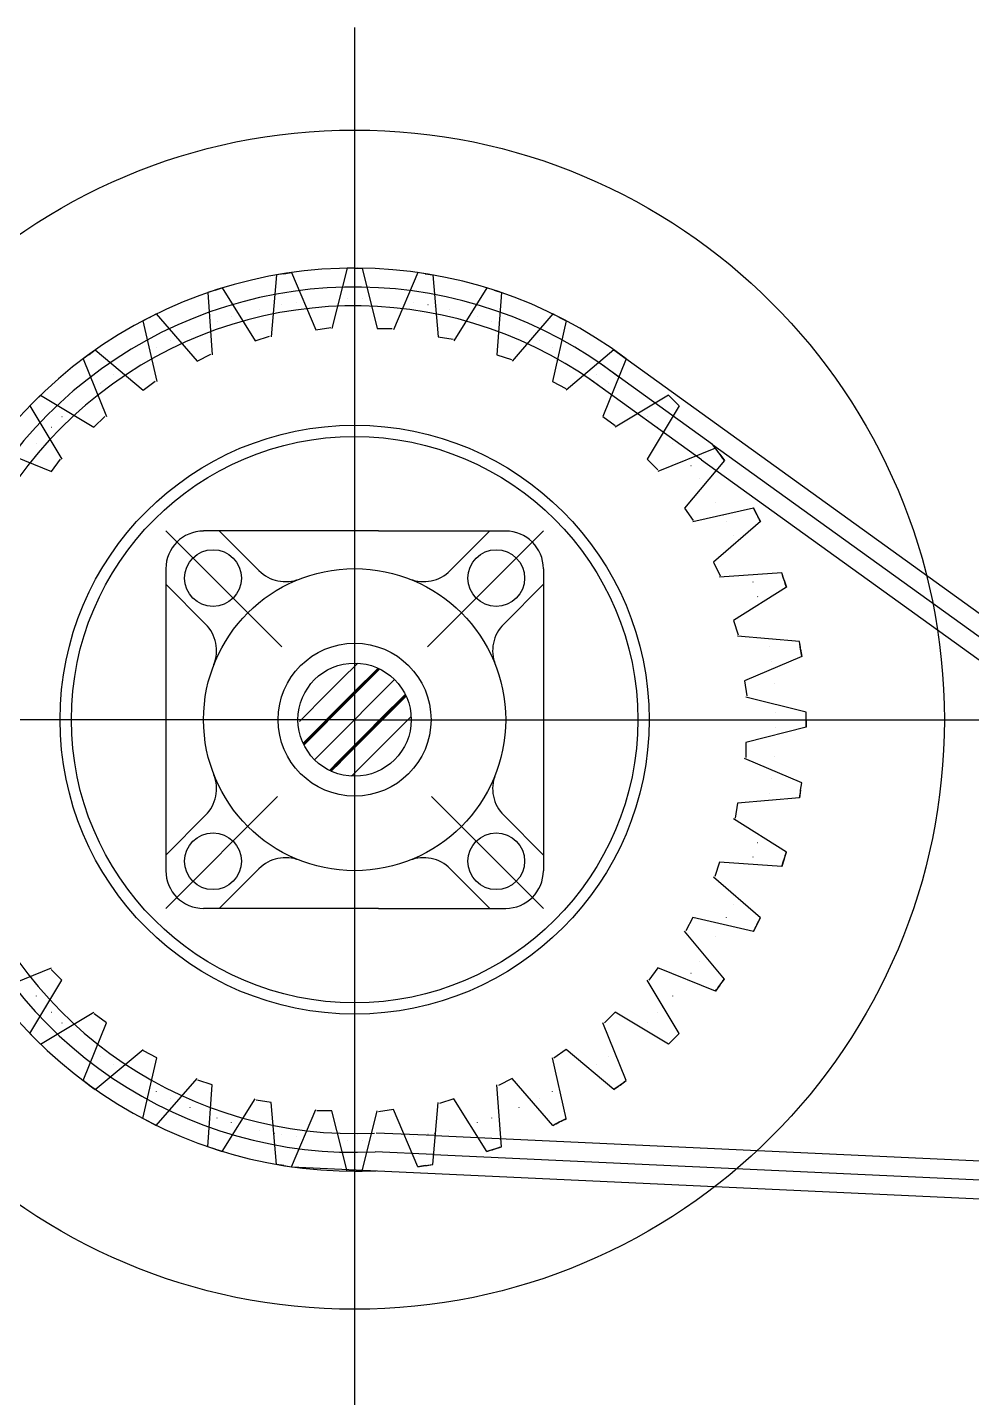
# Model space of a CAD drawing. Extents: x -25535497 to -25216507, y 8041684 to 8103002.
# Drawn here: x -25233432 to -25232583, y 8080082 to 8081314 of the extents above; entities that cross this region are included whole.
import ezdxf

# ---------------------------------------------------------------- set-up
doc = ezdxf.new("R2010")
doc.units = 0
doc.header["$MEASUREMENT"] = 0
doc.layers.add('R', color=1, linetype='Continuous')

msp = doc.modelspace()

# ---------------------------------------------------------------- linework, layer by layer
at = {"layer": 'R', "color": 1}
for p, q in [((-25233137.6, 8081314.2), (-25233137.6, 8080026.8)), ((-25233144.4, 8081097.6), (-25233158, 8081043.3)), ((-25233137.6, 8081097.6), (-25233144.4, 8081097.6)), ((-25233137.6, 8081097.6), (-25233130.8, 8081097.6)), ((-25233130.8, 8081097.6), (-25233117.2, 8081043.3)), ((-25233207.8, 8081091.6), (-25233212.7, 8081035.8)), ((-25233201.1, 8081092.6), (-25233207.8, 8081091.6)), ((-25233201.1, 8081092.6), (-25233194.4, 8081093.7)), ((-25233194.4, 8081093.7), (-25233172.5, 8081042.2)), ((-25233080.8, 8081093.7), (-25233102.7, 8081042.2)), ((-25233074.1, 8081092.6), (-25233080.8, 8081093.7)), ((-25233074.1, 8081092.6), (-25233067.4, 8081091.6)), ((-25233067.4, 8081091.6), (-25233062.5, 8081035.8)), ((-25233263.1, 8081077.8), (-25233269.5, 8081075.7)), ((-25233269.5, 8081075.7), (-25233265.6, 8081019.8)), ((-25233263.1, 8081077.8), (-25233256.6, 8081079.9)), ((-25233256.6, 8081079.9), (-25233226.9, 8081032.4)), ((-25233018.6, 8081079.9), (-25233048.3, 8081032.4)), ((-25233012.2, 8081077.8), (-25233018.6, 8081079.9)), ((-25233012.2, 8081077.8), (-25233005.7, 8081075.7)), ((-25233005.7, 8081075.7), (-25233009.6, 8081019.8)), ((-25233223, 8081060.8), (-25233223, 8081060.7)), ((-25233209.7, 8081063.6), (-25233209.7, 8081063.5)), ((-25233203.6, 8081064.7), (-25233203.6, 8081064.7)), ((-25233190.2, 8081066.9), (-25233190.1, 8081066.8)), ((-25233144.4, 8081070.5), (-25233144.4, 8081070.4)), ((-25233130.8, 8081070.5), (-25233130.8, 8081070.4)), ((-25233085.1, 8081066.9), (-25233085.1, 8081066.8)), ((-25233071.6, 8081064.7), (-25233071.7, 8081064.7)), ((-25233065.5, 8081063.6), (-25233065.5, 8081063.5)), ((-25233052.2, 8081060.8), (-25233052.2, 8081060.7)), ((-25233321.9, 8081053.4), (-25233328, 8081050.3)), ((-25233328, 8081050.3), (-25233315.4, 8080995.7)), ((-25233321.9, 8081053.4), (-25233315.9, 8081056.5)), ((-25233315.9, 8081056.5), (-25233279.1, 8081014.2)), ((-25233261.1, 8081049.8), (-25233261.1, 8081049.8)), ((-25233248.2, 8081054), (-25233248.2, 8081054)), ((-25233027, 8081054), (-25233027, 8081054)), ((-25233014.1, 8081049.8), (-25233014.1, 8081049.8)), ((-25232959.4, 8081056.5), (-25232996.1, 8081014.2)), ((-25232947.3, 8081050.3), (-25232959.8, 8080995.7)), ((-25232953.3, 8081053.4), (-25232959.4, 8081056.5)), ((-25232953.3, 8081053.4), (-25232947.3, 8081050.3)), ((-25233297.9, 8081035), (-25233297.9, 8081034.9)), ((-25233285.5, 8081040.5), (-25233285.5, 8081040.4)), ((-25233226.9, 8081032.4), (-25233214, 8081036.6)), ((-25233172.5, 8081042.2), (-25233159.1, 8081044.3)), ((-25233117.2, 8081043.3), (-25233103.7, 8081043.3)), ((-25233062.5, 8081035.8), (-25233049.1, 8081033.7)), ((-25232989.7, 8081040.5), (-25232989.8, 8081040.4)), ((-25232977.3, 8081035), (-25232977.4, 8081034.9)), ((-25233376.2, 8081020.1), (-25233370.7, 8081024.1)), ((-25233376.2, 8081020.1), (-25233370.7, 8081024.1)), ((-25233370.7, 8081024.1), (-25233327.8, 8080988.1)), ((-25233315.6, 8081026.1), (-25233315.6, 8081026)), ((-25233303.5, 8081032.3), (-25233303.5, 8081032.2)), ((-25232971.7, 8081032.3), (-25232971.7, 8081032.2)), ((-25232959.6, 8081026.1), (-25232959.6, 8081026)), ((-25232904.5, 8081024.1), (-25232947.4, 8080988.1)), ((-25232904.5, 8081024.1), (-25232083.4, 8080432)), ((-25232899, 8081020.1), (-25232904.5, 8081024.1)), ((-25232899, 8081020.1), (-25232904.5, 8081024.1)), ((-25233376.2, 8081020.1), (-25233381.7, 8081016.1)), ((-25233381.7, 8081016.1), (-25233360.8, 8080964.2)), ((-25233279.1, 8081014.2), (-25233267, 8081020.4)), ((-25233009.6, 8081019.8), (-25232996.7, 8081015.6)), ((-25232815.8, 8080939.2), (-25232918, 8081012.8)), ((-25232893.5, 8081016.1), (-25232914.4, 8080964.2)), ((-25232893.5, 8081016.1), (-25232914.4, 8080964.2)), ((-25232899, 8081020.1), (-25232893.5, 8081016.1)), ((-25232899, 8081020.1), (-25232893.5, 8081016.1)), ((-25233354.8, 8081002.1), (-25233354.7, 8081002.1)), ((-25233354.8, 8081002.1), (-25233354.7, 8081002.1)), ((-25232825.7, 8080925.4), (-25232927.9, 8080999)), ((-25232920.4, 8081002.1), (-25232920.5, 8081002.1)), ((-25232920.4, 8081002.1), (-25232920.5, 8081002.1)), ((-25233365.8, 8080994.1), (-25233365.7, 8080994.1)), ((-25233365.8, 8080994.1), (-25233365.7, 8080994.1)), ((-25233327.8, 8080988.1), (-25233316.8, 8080996.1)), ((-25232959.8, 8080995.7), (-25232947.7, 8080989.6)), ((-25232909.5, 8080994.1), (-25232909.5, 8080994.1)), ((-25232909.5, 8080994.1), (-25232909.5, 8080994.1)), ((-25233424.7, 8080978.7), (-25233429.5, 8080973.9)), ((-25233429.5, 8080973.9), (-25233400.7, 8080925.9)), ((-25233424.7, 8080978.7), (-25233419.9, 8080983.5)), ((-25233419.9, 8080983.5), (-25233371.9, 8080954.7)), ((-25232855.3, 8080983.5), (-25232903.4, 8080954.7)), ((-25232845.7, 8080973.9), (-25232874.6, 8080925.9)), ((-25232850.5, 8080978.7), (-25232855.3, 8080983.5)), ((-25232850.5, 8080978.7), (-25232845.7, 8080973.9)), ((-25233400.7, 8080964.3), (-25233400.6, 8080964.3)), ((-25233371.9, 8080954.7), (-25233362.3, 8080964.3)), ((-25232914.4, 8080964.2), (-25232903.4, 8080956.2)), ((-25232914.4, 8080964.2), (-25232903.4, 8080956.2)), ((-25232874.6, 8080964.3), (-25232874.6, 8080964.3)), ((-25233414.6, 8080950.2), (-25233414.5, 8080950.1)), ((-25233410.3, 8080954.7), (-25233410.2, 8080954.7)), ((-25232864.9, 8080954.7), (-25232865, 8080954.7)), ((-25232860.6, 8080950.2), (-25232860.7, 8080950.1)), ((-25233462, 8080935.8), (-25233410.1, 8080914.8)), ((-25233423.7, 8080940.1), (-25233423.6, 8080940)), ((-25232813.2, 8080935.8), (-25232865.1, 8080914.8)), ((-25232851.6, 8080940.1), (-25232851.6, 8080940)), ((-25232815.8, 8080939.2), (-25232093.3, 8080418.2)), ((-25232809.2, 8080930.3), (-25232813.2, 8080935.8)), ((-25233410.1, 8080914.8), (-25233402.1, 8080925.8)), ((-25232874.6, 8080925.9), (-25232864.9, 8080916.3)), ((-25232805.2, 8080924.8), (-25232841.1, 8080881.9)), ((-25232825.7, 8080925.4), (-25232103.2, 8080404.4)), ((-25232809.2, 8080930.3), (-25232805.2, 8080924.8)), ((-25232835.1, 8080919.8), (-25232835.2, 8080919.8)), ((-25232827.2, 8080908.8), (-25232827.2, 8080908.8)), ((-25232812.9, 8080886.9), (-25232813, 8080886.9)), ((-25232841.1, 8080881.9), (-25232833.2, 8080870.9)), ((-25232779, 8080882), (-25232833.5, 8080869.5)), ((-25232806.2, 8080875.2), (-25232806.2, 8080875.2)), ((-25232775.9, 8080876), (-25232779, 8080882)), ((-25232775.9, 8080876), (-25232772.8, 8080869.9)), ((-25232772.8, 8080869.9), (-25232815, 8080833.2)), ((-25232803.2, 8080869.7), (-25232803.2, 8080869.7)), ((-25233307.3, 8080861.4), (-25233203, 8080757.1)), ((-25233137.6, 8080861.4), (-25233273.4, 8080861.4)), ((-25233259.3, 8080861.4), (-25233223.6, 8080825.7)), ((-25233116, 8080861.4), (-25233137.6, 8080861.4)), ((-25233116, 8080861.4), (-25233001.8, 8080861.4)), ((-25232967.9, 8080861.4), (-25233072.2, 8080757.1)), ((-25233015.9, 8080861.4), (-25233051.6, 8080825.7)), ((-25232797, 8080857.6), (-25232797.1, 8080857.6)), ((-25233307.3, 8080827.4), (-25233307.3, 8080555.9)), ((-25232967.9, 8080827.4), (-25232967.9, 8080555.9)), ((-25232815, 8080833.2), (-25232808.9, 8080821.1)), ((-25233307.3, 8080813.4), (-25233271.6, 8080777.7)), ((-25232967.9, 8080813.4), (-25233003.6, 8080777.7)), ((-25232753.6, 8080823.6), (-25232809.5, 8080819.7)), ((-25232753.6, 8080823.6), (-25232809.5, 8080819.7)), ((-25232779.4, 8080815.2), (-25232779.5, 8080815.2)), ((-25232779.4, 8080815.2), (-25232779.5, 8080815.2)), ((-25232751.5, 8080817.1), (-25232753.6, 8080823.6)), ((-25232751.5, 8080817.1), (-25232753.6, 8080823.6)), ((-25232751.5, 8080817.1), (-25232749.4, 8080810.7)), ((-25232751.5, 8080817.1), (-25232749.4, 8080810.7)), ((-25232749.4, 8080810.7), (-25232796.9, 8080781)), ((-25232749.4, 8080810.7), (-25232796.9, 8080781)), ((-25232775.2, 8080802.3), (-25232775.3, 8080802.2)), ((-25232775.2, 8080802.3), (-25232775.3, 8080802.2)), ((-25232796.9, 8080781), (-25232792.7, 8080768)), ((-25232796.9, 8080781), (-25232792.7, 8080768)), ((-25232737.7, 8080761.9), (-25232793.5, 8080766.8)), ((-25232764.5, 8080757.6), (-25232764.6, 8080757.6)), ((-25232736.6, 8080755.2), (-25232737.7, 8080761.9)), ((-25232736.6, 8080755.2), (-25232735.6, 8080748.5)), ((-25233149.6, 8080727.7), (-25233134.8, 8080742.5)), ((-25232735.6, 8080748.5), (-25232787.1, 8080726.6)), ((-25232762.4, 8080744.2), (-25232762.5, 8080744.2)), ((-25233161.6, 8080715.7), (-25233149.6, 8080727.7)), ((-25233138.2, 8080716.3), (-25233116.5, 8080738)), ((-25233137.6, 8080715.7), (-25233115.7, 8080737.6)), ((-25233137, 8080715.1), (-25233115.1, 8080737)), ((-25233125.6, 8080703.7), (-25233101.6, 8080727.7)), ((-25232787.1, 8080726.6), (-25232785, 8080713.1)), ((-25232761.6, 8080738), (-25232761.6, 8080738)), ((-25233187.1, 8080690.2), (-25233161.6, 8080715.7)), ((-25233150.2, 8080704.3), (-25233138.2, 8080716.3)), ((-25233149.6, 8080703.7), (-25233137.6, 8080715.7)), ((-25233149, 8080703.1), (-25233137, 8080715.1)), ((-25233114.2, 8080692.3), (-25233092.1, 8080714.4)), ((-25232760.2, 8080724.5), (-25232760.2, 8080724.5)), ((-25233175.7, 8080678.8), (-25233150.2, 8080704.3)), ((-25233175.1, 8080678.2), (-25233149.6, 8080703.7)), ((-25233174.5, 8080677.6), (-25233149, 8080703.1)), ((-25233137.6, 8080691.7), (-25233125.6, 8080703.7)), ((-25233113.6, 8080691.7), (-25233091.7, 8080713.6)), ((-25233113, 8080691.1), (-25233091.1, 8080713)), ((-25232731.6, 8080698.5), (-25232786, 8080712)), ((-25233137.6, 8080691.7), (-25233884.4, 8080691.7)), ((-25233137.6, 8080691.7), (-25233188.5, 8080691.7)), ((-25233137.6, 8080691.7), (-25233188.5, 8080691.7)), ((-25233137.6, 8080691.7), (-25233188.5, 8080691.7)), ((-25233137.6, 8080691.7), (-25233188.5, 8080691.7)), ((-25233163.1, 8080666.2), (-25233137.6, 8080691.7)), ((-25233163.1, 8080666.2), (-25233137.6, 8080691.7)), ((-25233137.6, 8080691.7), (-25233137.6, 8080640.7)), ((-25233137.6, 8080691.7), (-25233116, 8080691.7)), ((-25233126.2, 8080680.3), (-25233114.2, 8080692.3)), ((-25233125.6, 8080679.7), (-25233113.6, 8080691.7)), ((-25233125, 8080679.1), (-25233113, 8080691.1)), ((-25233116, 8080691.7), (-25232442.3, 8080691.7)), ((-25233101.6, 8080679.7), (-25233086.8, 8080694.5)), ((-25232758.8, 8080698.5), (-25232758.9, 8080698.5)), ((-25232731.6, 8080691.7), (-25232731.6, 8080698.5)), ((-25232731.6, 8080691.7), (-25232731.6, 8080684.9)), ((-25233175.7, 8080678.8), (-25233183.9, 8080670.5)), ((-25233175.1, 8080678.2), (-25233183.5, 8080669.7)), ((-25233174.5, 8080677.6), (-25233182.9, 8080669.1)), ((-25233151.7, 8080654.8), (-25233126.2, 8080680.3)), ((-25233151.1, 8080654.2), (-25233125.6, 8080679.7)), ((-25233150.5, 8080653.6), (-25233125, 8080679.1)), ((-25233113.6, 8080667.7), (-25233101.6, 8080679.7)), ((-25232731.6, 8080684.9), (-25232786, 8080671.3)), ((-25232758.8, 8080684.9), (-25232758.9, 8080684.9)), ((-25233163.1, 8080666.2), (-25233173.6, 8080655.6)), ((-25233139.1, 8080642.2), (-25233113.6, 8080667.7)), ((-25232786, 8080671.3), (-25232786, 8080657.7)), ((-25233151.7, 8080654.8), (-25233160.3, 8080646.1)), ((-25233151.1, 8080654.2), (-25233159.5, 8080645.7)), ((-25233150.4, 8080653.6), (-25233158.9, 8080645.1)), ((-25232735.6, 8080634.9), (-25232787.1, 8080656.8)), ((-25232760.2, 8080658.8), (-25232760.2, 8080658.8)), ((-25233139, 8080642.2), (-25233140.4, 8080640.8)), ((-25232761.6, 8080645.3), (-25232761.6, 8080645.3)), ((-25232762.4, 8080639.1), (-25232762.5, 8080639.1)), ((-25232736.6, 8080628.2), (-25232737.7, 8080621.5)), ((-25232736.6, 8080628.2), (-25232735.6, 8080634.9)), ((-25233206.8, 8080622.5), (-25233307.3, 8080521.9)), ((-25233068.4, 8080622.5), (-25232967.9, 8080521.9)), ((-25232793.5, 8080616.5), (-25232795.6, 8080603.1)), ((-25232737.7, 8080621.5), (-25232793.5, 8080616.5)), ((-25232764.5, 8080625.7), (-25232764.6, 8080625.7)), ((-25233271.6, 8080605.7), (-25233307.3, 8080569.9)), ((-25233003.6, 8080605.7), (-25232967.9, 8080569.9)), ((-25232749.4, 8080572.7), (-25232796.9, 8080602.4)), ((-25232749.4, 8080572.7), (-25232796.9, 8080602.4)), ((-25232775.2, 8080581.1), (-25232775.3, 8080581.1)), ((-25232775.2, 8080581.1), (-25232775.3, 8080581.1)), ((-25232779.4, 8080568.1), (-25232779.5, 8080568.2)), ((-25232779.4, 8080568.1), (-25232779.5, 8080568.2)), ((-25232751.5, 8080566.2), (-25232753.6, 8080559.8)), ((-25232751.5, 8080566.2), (-25232753.6, 8080559.8)), ((-25232751.5, 8080566.2), (-25232749.4, 8080572.7)), ((-25232751.5, 8080566.2), (-25232749.4, 8080572.7)), ((-25233223.6, 8080557.7), (-25233259.3, 8080521.9)), ((-25233051.6, 8080557.7), (-25233015.9, 8080521.9)), ((-25232809.5, 8080563.6), (-25232813.7, 8080550.7)), ((-25232809.5, 8080563.6), (-25232813.7, 8080550.7)), ((-25232753.6, 8080559.8), (-25232809.5, 8080563.6)), ((-25232753.6, 8080559.8), (-25232809.5, 8080563.6)), ((-25232772.8, 8080513.4), (-25232815, 8080550.2)), ((-25233137.6, 8080521.9), (-25233273.4, 8080521.9)), ((-25233116, 8080521.9), (-25233137.6, 8080521.9)), ((-25233116, 8080521.9), (-25233001.8, 8080521.9)), ((-25232797, 8080525.7), (-25232797.1, 8080525.8)), ((-25232833.5, 8080513.9), (-25232839.7, 8080501.8)), ((-25232779, 8080501.3), (-25232833.5, 8080513.9)), ((-25232806.2, 8080508.1), (-25232806.2, 8080508.2)), ((-25232803.2, 8080513.6), (-25232803.2, 8080513.7)), ((-25232775.9, 8080507.4), (-25232779, 8080501.3)), ((-25232775.9, 8080507.4), (-25232772.8, 8080513.4)), ((-25232805.2, 8080458.5), (-25232841.1, 8080501.4)), ((-25232812.9, 8080496.4), (-25232813, 8080496.4)), ((-25233462, 8080447.6), (-25233410.1, 8080468.5)), ((-25232865.1, 8080468.5), (-25232873.1, 8080457.5)), ((-25232813.2, 8080447.6), (-25232865.1, 8080468.5)), ((-25232827.2, 8080474.5), (-25232827.2, 8080474.5)), ((-25233429.5, 8080409.4), (-25233400.7, 8080457.4)), ((-25233400.7, 8080457.4), (-25233410.3, 8080467)), ((-25232845.7, 8080409.4), (-25232874.6, 8080457.4)), ((-25232835.1, 8080463.5), (-25232835.2, 8080463.6)), ((-25232809.2, 8080453), (-25232805.2, 8080458.5)), ((-25233423.7, 8080443.2), (-25233423.6, 8080443.3)), ((-25232851.6, 8080443.2), (-25232851.6, 8080443.3)), ((-25232809.2, 8080453), (-25232813.2, 8080447.6)), ((-25233414.6, 8080433.1), (-25233414.5, 8080433.2)), ((-25232860.6, 8080433.1), (-25232860.7, 8080433.2)), ((-25233419.9, 8080399.8), (-25233371.9, 8080428.6)), ((-25233410.3, 8080428.6), (-25233410.2, 8080428.7)), ((-25233400.7, 8080419), (-25233400.6, 8080419.1)), ((-25233381.7, 8080367.2), (-25233360.8, 8080419.1)), ((-25233381.7, 8080367.2), (-25233360.8, 8080419.1)), ((-25233360.8, 8080419.1), (-25233371.8, 8080427.1)), ((-25233360.8, 8080419.1), (-25233371.8, 8080427.1)), ((-25232893.5, 8080367.2), (-25232914.4, 8080419.1)), ((-25232893.5, 8080367.2), (-25232914.4, 8080419.1)), ((-25232903.4, 8080428.6), (-25232913, 8080419)), ((-25232855.3, 8080399.8), (-25232903.4, 8080428.6)), ((-25232874.6, 8080419), (-25232874.6, 8080419.1)), ((-25232864.9, 8080428.6), (-25232865, 8080428.7)), ((-25233424.7, 8080404.6), (-25233429.5, 8080409.4)), ((-25232850.5, 8080404.6), (-25232845.7, 8080409.4)), ((-25233424.7, 8080404.6), (-25233419.9, 8080399.8)), ((-25233370.7, 8080359.2), (-25233327.8, 8080395.2)), ((-25233370.7, 8080359.2), (-25233327.8, 8080395.2)), ((-25233315.4, 8080387.6), (-25233327.5, 8080393.8)), ((-25232947.4, 8080395.2), (-25232958.4, 8080387.2)), ((-25232947.4, 8080395.2), (-25232958.4, 8080387.2)), ((-25232904.5, 8080359.2), (-25232947.4, 8080395.2)), ((-25232904.5, 8080359.2), (-25232947.4, 8080395.2)), ((-25232850.5, 8080404.6), (-25232855.3, 8080399.8)), ((-25233365.8, 8080389.2), (-25233365.7, 8080389.2)), ((-25233365.8, 8080389.2), (-25233365.7, 8080389.2)), ((-25233354.8, 8080381.2), (-25233354.7, 8080381.3)), ((-25233354.8, 8080381.2), (-25233354.7, 8080381.3)), ((-25233328, 8080333), (-25233315.4, 8080387.6)), ((-25232947.3, 8080333), (-25232959.8, 8080387.6)), ((-25232920.4, 8080381.2), (-25232920.5, 8080381.3)), ((-25232920.4, 8080381.2), (-25232920.5, 8080381.3)), ((-25232909.5, 8080389.2), (-25232909.5, 8080389.2)), ((-25232909.5, 8080389.2), (-25232909.5, 8080389.2)), ((-25233315.9, 8080326.9), (-25233279.1, 8080369.1)), ((-25232996.1, 8080369.1), (-25233008.2, 8080362.9)), ((-25232959.4, 8080326.9), (-25232996.1, 8080369.1)), ((-25233376.2, 8080363.2), (-25233381.7, 8080367.2)), ((-25233376.2, 8080363.2), (-25233381.7, 8080367.2)), ((-25233376.2, 8080363.2), (-25233370.7, 8080359.2)), ((-25233376.2, 8080363.2), (-25233370.7, 8080359.2)), ((-25233315.6, 8080357.2), (-25233315.6, 8080357.3)), ((-25233265.6, 8080363.5), (-25233278.6, 8080367.7)), ((-25233269.5, 8080307.7), (-25233265.6, 8080363.5)), ((-25233005.7, 8080307.7), (-25233009.6, 8080363.5)), ((-25232959.6, 8080357.2), (-25232959.6, 8080357.3)), ((-25232899, 8080363.2), (-25232904.5, 8080359.2)), ((-25232899, 8080363.2), (-25232904.5, 8080359.2)), ((-25232899, 8080363.2), (-25232893.5, 8080367.2)), ((-25232899, 8080363.2), (-25232893.5, 8080367.2)), ((-25233303.5, 8080351.1), (-25233303.5, 8080351.1)), ((-25233297.9, 8080348.4), (-25233297.9, 8080348.4)), ((-25233256.6, 8080303.5), (-25233226.9, 8080350.9)), ((-25233212.7, 8080347.5), (-25233226.1, 8080349.7)), ((-25233207.8, 8080291.8), (-25233212.7, 8080347.5)), ((-25233067.4, 8080291.8), (-25233062.5, 8080347.5)), ((-25233048.3, 8080350.9), (-25233061.2, 8080346.7)), ((-25233018.6, 8080303.5), (-25233048.3, 8080350.9)), ((-25232977.3, 8080348.4), (-25232977.4, 8080348.4)), ((-25232971.7, 8080351.1), (-25232971.7, 8080351.1)), ((-25233321.9, 8080330), (-25233328, 8080333)), ((-25233285.5, 8080342.8), (-25233285.5, 8080342.9)), ((-25233261.1, 8080333.5), (-25233261.1, 8080333.6)), ((-25233194.4, 8080289.6), (-25233172.5, 8080341.2)), ((-25233158, 8080340), (-25233171.5, 8080340)), ((-25233158, 8080340), (-25233171.5, 8080340)), ((-25233144.4, 8080285.7), (-25233158, 8080340)), ((-25233144.4, 8080285.7), (-25233158, 8080340)), ((-25233130.8, 8080285.7), (-25233117.2, 8080340)), ((-25233130.8, 8080285.7), (-25233117.2, 8080340)), ((-25233102.7, 8080341.2), (-25233116.1, 8080339)), ((-25233080.8, 8080289.6), (-25233102.7, 8080341.2)), ((-25233014.1, 8080333.5), (-25233014.1, 8080333.6)), ((-25232989.7, 8080342.8), (-25232989.8, 8080342.9)), ((-25232953.3, 8080330), (-25232947.3, 8080333)), ((-25233321.9, 8080330), (-25233315.9, 8080326.9)), ((-25233248.2, 8080329.3), (-25233248.2, 8080329.4)), ((-25233223, 8080322.5), (-25233223, 8080322.6)), ((-25233209.7, 8080319.7), (-25233209.7, 8080319.8)), ((-25233065.8, 8080317.7), (-25233118.3, 8080320)), ((-25233065.5, 8080319.7), (-25233065.5, 8080319.8)), ((-25233052.2, 8080322.5), (-25233052.2, 8080322.6)), ((-25233027, 8080329.3), (-25233027, 8080329.4)), ((-25232953.3, 8080330), (-25232959.4, 8080326.9)), ((-25233263.1, 8080305.6), (-25233269.5, 8080307.7)), ((-25233203.6, 8080318.6), (-25233203.6, 8080318.6)), ((-25233190.2, 8080316.5), (-25233190.1, 8080316.5)), ((-25233144.4, 8080312.9), (-25233144.4, 8080312.9)), ((-25233144.4, 8080312.9), (-25233144.4, 8080312.9)), ((-25233130.8, 8080312.9), (-25233130.8, 8080312.9)), ((-25233130.8, 8080312.9), (-25233130.8, 8080312.9)), ((-25233085.1, 8080316.5), (-25233085.1, 8080316.5)), ((-25233071.6, 8080318.6), (-25233071.7, 8080318.6)), ((-25233065.8, 8080317.7), (-25232199, 8080277.5)), ((-25233012.2, 8080305.6), (-25233005.7, 8080307.7)), ((-25233263.1, 8080305.6), (-25233256.6, 8080303.5)), ((-25233066.6, 8080300.7), (-25233119, 8080303.1)), ((-25233066.6, 8080300.7), (-25232199.8, 8080260.6)), ((-25233012.2, 8080305.6), (-25233018.6, 8080303.5)), ((-25233201.1, 8080290.7), (-25233207.8, 8080291.8)), ((-25233201.1, 8080290.7), (-25233194.4, 8080289.6)), ((-25233194.4, 8080289.6), (-25232111, 8080239.5)), ((-25233137.6, 8080285.7), (-25233144.4, 8080285.7)), ((-25233137.6, 8080285.7), (-25233144.4, 8080285.7)), ((-25233137.6, 8080285.7), (-25233130.8, 8080285.7)), ((-25233137.6, 8080285.7), (-25233130.8, 8080285.7)), ((-25233074.1, 8080290.7), (-25233080.8, 8080289.6)), ((-25233074.1, 8080290.7), (-25233067.4, 8080291.8))]:
    msp.add_line(p, q, dxfattribs=at)
for centre, radius in [((-25233137.6, 8080691.7), 530.2), ((-25233137.6, 8080691.7), 264.8), ((-25233137.6, 8080691.7), 254.6), ((-25233264.9, 8080819), 25.5), ((-25233010.3, 8080819), 25.5), ((-25233137.6, 8080691.7), 135.8), ((-25233137.6, 8080691.7), 68.7), ((-25233137.6, 8080691.7), 68.7), ((-25233137.6, 8080691.7), 50.9), ((-25233137.6, 8080691.7), 50.9), ((-25233264.9, 8080564.4), 25.5), ((-25233010.3, 8080564.4), 25.5)]:
    msp.add_circle(centre, radius, dxfattribs=at)
for centre, radius, start, end in [((-25233137.6, 8080691.7), 406, 53.0419, 272.739), ((-25233137.6, 8080691.7), 389, 52.3713, 272.739), ((-25233137.6, 8080691.7), 372.1, 52.3713, 272.739), ((-25233137.6, 8080691.7), 406, 44.0419, 45.9581), ((-25233137.6, 8080691.7), 406, 35.0419, 37.5614), ((-25233137.6, 8080691.7), 406, 26.0419, 27.9581), ((-25233273.4, 8080827.4), 33.9, 90, 180), ((-25233001.8, 8080827.4), 33.9, 0, 90), ((-25233199.6, 8080849.7), 33.9, 225, 291.4218), ((-25233075.6, 8080849.7), 33.9, 248.5782, 315), ((-25233137.6, 8080691.7), 406, 17.0419, 18.9581), ((-25233295.6, 8080753.7), 33.9, 338.5782, 45), ((-25232979.6, 8080753.7), 33.9, 135, 201.4218), ((-25233137.6, 8080691.7), 406, 8.0419, 9.9581), ((-25233137.6, 8080691.7), 406, 359.0419, 0.9581), ((-25233295.6, 8080629.7), 33.9, 315, 21.4218), ((-25232979.6, 8080629.7), 33.9, 158.5782, 225), ((-25233137.6, 8080691.7), 406, 350.0419, 351.9581), ((-25233199.6, 8080533.7), 33.9, 68.5782, 135), ((-25233075.6, 8080533.7), 33.9, 45, 111.4218), ((-25233137.6, 8080691.7), 406, 341.0419, 342.9581), ((-25233273.4, 8080555.9), 33.9, 180, 270), ((-25233001.8, 8080555.9), 33.9, 270, 0), ((-25233137.6, 8080691.7), 406, 332.0419, 333.9581), ((-25233137.6, 8080691.7), 406, 323.0419, 324.9581), ((-25233137.6, 8080691.7), 406, 314.0419, 315.9581), ((-25233137.6, 8080691.7), 406, 305.0419, 306.9581), ((-25233137.6, 8080691.7), 406, 296.0419, 297.9581), ((-25233137.6, 8080691.7), 406, 287.0419, 288.9581), ((-25233137.6, 8080691.7), 406, 278.0419, 279.9581)]:
    msp.add_arc(centre, radius, start, end, dxfattribs=at)

doc.saveas('drawing.dxf')
